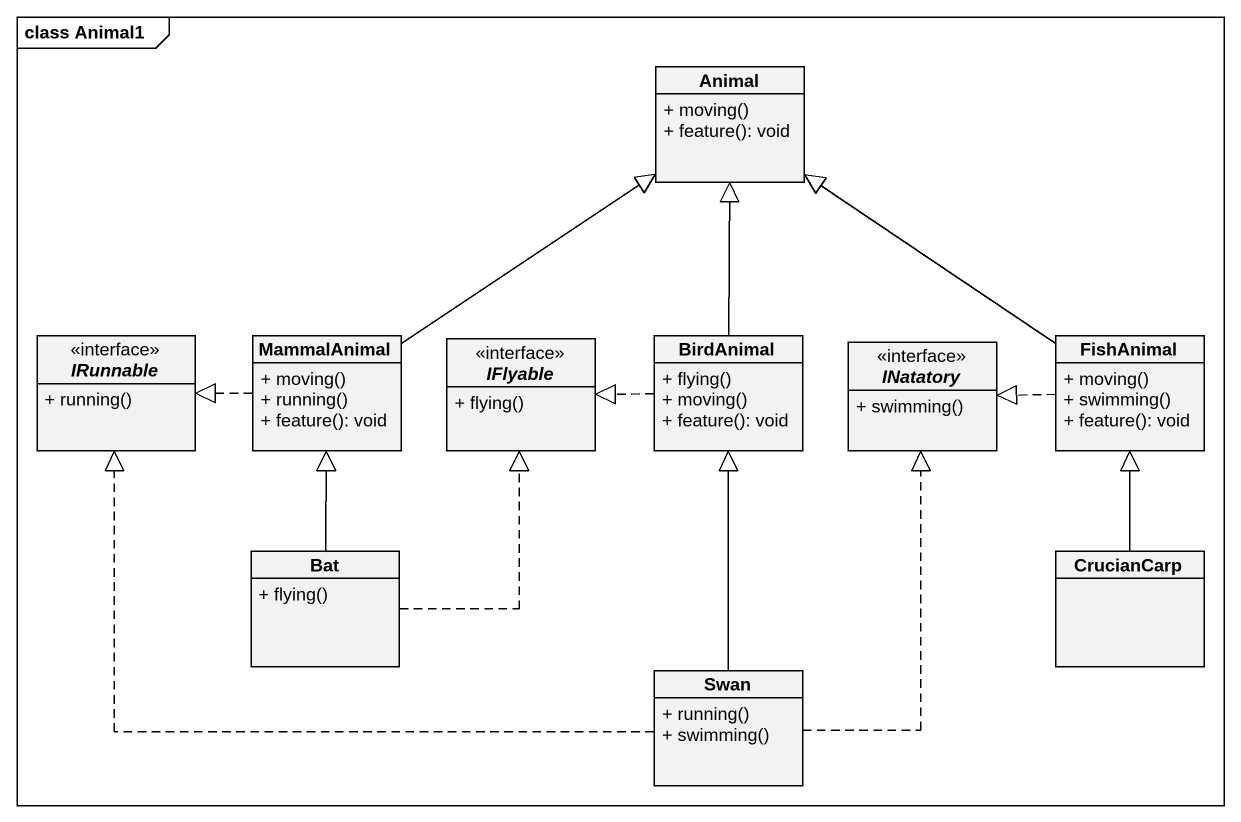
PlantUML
@startuml
mainframe class Animal1
hide circle
hide empty members
skinparam classAttributeIconSize 0
class Animal {
  + moving()
  + feature(): void
}
interface IRunnable {
  + running()
}
class MammalAnimal {
  + moving()
  + running()
  + feature(): void
}
interface IFlyable {
  + flying()
}
class BirdAnimal {
  + flying()
  + moving()
  + feature(): void
}
interface INatatory {
  + swimming()
}
class FishAnimal {
  + moving()
  + swimming()
  + feature(): void
}
class Bat {
  + flying()
}
class CrucianCarp
class Swan {
  + running()
  + swimming()
}
MammalAnimal -up-|> Animal
MammalAnimal .left.|> IRunnable
BirdAnimal -up-|> Animal
BirdAnimal .left.|> IFlyable
FishAnimal -up-|> Animal
FishAnimal .left.|> INatatory
Bat -up-|> MammalAnimal
Bat .up.|> IFlyable
CrucianCarp -up-|> FishAnimal
Swan .left.|> IRunnable
Swan -up-|> BirdAnimal
Swan .up.|> INatatory
@enduml
